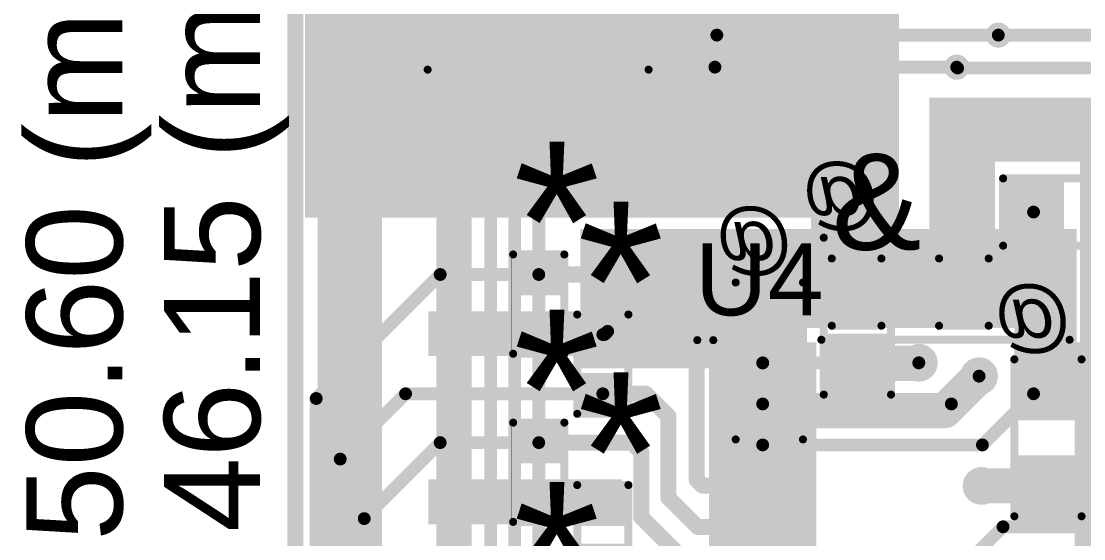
# Model space of a CAD drawing. Header units: millimetres. Extents: x -0.27 to 3.22, y -0.27 to 1.91.
# Drawn here: x -0.258 to 0.405, y 0.623 to 0.947 of the extents above; entities that cross this region are included whole.
import ezdxf

# ---------------------------------------------------------------- set-up
doc = ezdxf.new("R2010")
doc.units = ezdxf.units.MM
doc.header["$MEASUREMENT"] = 0
for name, color, linetype in [('BottomLayer', 5, 'Continuous'), ('BottomOverlay', 54, 'Continuous'), ('BottomPaste', 16, 'Continuous'), ('BottomSolder', 6, 'Continuous'), ('Mechanical1', 6, 'Continuous'), ('Mechanical2', 216, 'Continuous'), ('TopLayer', 1, 'Continuous'), ('TopOverlay', 2, 'Continuous'), ('TopPaste', 8, 'Continuous'), ('TopSolder', 216, 'Continuous'), ('ViaHoleLayer', 16, 'Continuous')]:
    doc.layers.add(name, color=color, linetype=linetype)
doc.styles.add('Arial', font='arial.ttf', dxfattribs={"height": 0.2})

# ---------------------------------------------------------------- blocks, each defined once
blk = doc.blocks.new('24_TSSOP_16')
at = {"layer": 'TopLayer'}
for points in [[(-0.1437, 0.14961), (-0.08465, 0.14961), (-0.08465, 0.13189), (-0.1437, 0.13189)], [(0.08465, 0.14961), (0.1437, 0.14961), (0.1437, 0.13189), (0.08465, 0.13189)], [(-0.1437, 0.12402), (-0.08465, 0.12402), (-0.08465, 0.1063), (-0.1437, 0.1063)], [(0.08465, 0.12402), (0.1437, 0.12402), (0.1437, 0.1063), (0.08465, 0.1063)], [(-0.1437, 0.09843), (-0.08465, 0.09843), (-0.08465, 0.08071), (-0.1437, 0.08071)], [(0.08465, 0.09843), (0.1437, 0.09843), (0.1437, 0.08071), (0.08465, 0.08071)], [(-0.1437, 0.07283), (-0.08465, 0.07283), (-0.08465, 0.05512), (-0.1437, 0.05512)], [(0.08465, 0.07283), (0.1437, 0.07283), (0.1437, 0.05512), (0.08465, 0.05512)], [(-0.1437, 0.04724), (-0.08465, 0.04724), (-0.08465, 0.02953), (-0.1437, 0.02953)], [(0.08465, 0.04724), (0.1437, 0.04724), (0.1437, 0.02953), (0.08465, 0.02953)], [(-0.1437, 0.02165), (-0.08465, 0.02165), (-0.08465, 0.00394), (-0.1437, 0.00394)], [(0.08465, 0.02165), (0.1437, 0.02165), (0.1437, 0.00394), (0.08465, 0.00394)], [(-0.1437, -0.00394), (-0.08465, -0.00394), (-0.08465, -0.02165), (-0.1437, -0.02165)], [(0.08465, -0.00394), (0.1437, -0.00394), (0.1437, -0.02165), (0.08465, -0.02165)], [(-0.1437, -0.02953), (-0.08465, -0.02953), (-0.08465, -0.04724), (-0.1437, -0.04724)], [(0.08465, -0.02953), (0.1437, -0.02953), (0.1437, -0.04724), (0.08465, -0.04724)], [(-0.1437, -0.05512), (-0.08465, -0.05512), (-0.08465, -0.07283), (-0.1437, -0.07283)], [(0.08465, -0.05512), (0.1437, -0.05512), (0.1437, -0.07283), (0.08465, -0.07283)], [(-0.1437, -0.08071), (-0.08465, -0.08071), (-0.08465, -0.09843), (-0.1437, -0.09843)], [(0.08465, -0.08071), (0.1437, -0.08071), (0.1437, -0.09843), (0.08465, -0.09843)], [(-0.1437, -0.1063), (-0.08465, -0.1063), (-0.08465, -0.12402), (-0.1437, -0.12402)], [(0.08465, -0.1063), (0.1437, -0.1063), (0.1437, -0.12402), (0.08465, -0.12402)], [(-0.1437, -0.13189), (-0.08465, -0.13189), (-0.08465, -0.14961), (-0.1437, -0.14961)], [(0.08465, -0.13189), (0.1437, -0.13189), (0.1437, -0.14961), (0.08465, -0.14961)]]:
    blk.add_hatch(color=1, dxfattribs=at).paths.add_polyline_path(points)
at = {"layer": 'TopPaste'}
for points in [[(-0.1437, 0.14961), (-0.08465, 0.14961), (-0.08465, 0.13189), (-0.1437, 0.13189)], [(0.08465, 0.14961), (0.1437, 0.14961), (0.1437, 0.13189), (0.08465, 0.13189)], [(-0.1437, 0.12402), (-0.08465, 0.12402), (-0.08465, 0.1063), (-0.1437, 0.1063)], [(0.08465, 0.12402), (0.1437, 0.12402), (0.1437, 0.1063), (0.08465, 0.1063)], [(-0.1437, 0.09843), (-0.08465, 0.09843), (-0.08465, 0.08071), (-0.1437, 0.08071)], [(0.08465, 0.09843), (0.1437, 0.09843), (0.1437, 0.08071), (0.08465, 0.08071)], [(-0.1437, 0.07283), (-0.08465, 0.07283), (-0.08465, 0.05512), (-0.1437, 0.05512)], [(0.08465, 0.07283), (0.1437, 0.07283), (0.1437, 0.05512), (0.08465, 0.05512)], [(-0.1437, 0.04724), (-0.08465, 0.04724), (-0.08465, 0.02953), (-0.1437, 0.02953)], [(0.08465, 0.04724), (0.1437, 0.04724), (0.1437, 0.02953), (0.08465, 0.02953)], [(-0.1437, 0.02165), (-0.08465, 0.02165), (-0.08465, 0.00394), (-0.1437, 0.00394)], [(0.08465, 0.02165), (0.1437, 0.02165), (0.1437, 0.00394), (0.08465, 0.00394)], [(-0.1437, -0.00394), (-0.08465, -0.00394), (-0.08465, -0.02165), (-0.1437, -0.02165)], [(0.08465, -0.00394), (0.1437, -0.00394), (0.1437, -0.02165), (0.08465, -0.02165)], [(-0.1437, -0.02953), (-0.08465, -0.02953), (-0.08465, -0.04724), (-0.1437, -0.04724)], [(0.08465, -0.02953), (0.1437, -0.02953), (0.1437, -0.04724), (0.08465, -0.04724)], [(-0.1437, -0.05512), (-0.08465, -0.05512), (-0.08465, -0.07283), (-0.1437, -0.07283)], [(0.08465, -0.05512), (0.1437, -0.05512), (0.1437, -0.07283), (0.08465, -0.07283)], [(-0.1437, -0.08071), (-0.08465, -0.08071), (-0.08465, -0.09843), (-0.1437, -0.09843)], [(0.08465, -0.08071), (0.1437, -0.08071), (0.1437, -0.09843), (0.08465, -0.09843)], [(-0.1437, -0.1063), (-0.08465, -0.1063), (-0.08465, -0.12402), (-0.1437, -0.12402)], [(0.08465, -0.1063), (0.1437, -0.1063), (0.1437, -0.12402), (0.08465, -0.12402)], [(-0.1437, -0.13189), (-0.08465, -0.13189), (-0.08465, -0.14961), (-0.1437, -0.14961)], [(0.08465, -0.13189), (0.1437, -0.13189), (0.1437, -0.14961), (0.08465, -0.14961)]]:
    blk.add_hatch(color=8, dxfattribs=at).paths.add_polyline_path(points)
at = {"layer": 'TopSolder'}
for points in [[(-0.1477, 0.15361), (-0.08065, 0.15361), (-0.08065, 0.12789), (-0.1477, 0.12789)], [(0.08065, 0.15361), (0.1477, 0.15361), (0.1477, 0.12789), (0.08065, 0.12789)], [(-0.1477, 0.12802), (-0.08065, 0.12802), (-0.08065, 0.1023), (-0.1477, 0.1023)], [(0.08065, 0.12802), (0.1477, 0.12802), (0.1477, 0.1023), (0.08065, 0.1023)], [(-0.1477, 0.10243), (-0.08065, 0.10243), (-0.08065, 0.07671), (-0.1477, 0.07671)], [(0.08065, 0.10243), (0.1477, 0.10243), (0.1477, 0.07671), (0.08065, 0.07671)], [(-0.1477, 0.07683), (-0.08065, 0.07683), (-0.08065, 0.05112), (-0.1477, 0.05112)], [(0.08065, 0.07683), (0.1477, 0.07683), (0.1477, 0.05112), (0.08065, 0.05112)], [(-0.1477, 0.05124), (-0.08065, 0.05124), (-0.08065, 0.02553), (-0.1477, 0.02553)], [(0.08065, 0.05124), (0.1477, 0.05124), (0.1477, 0.02553), (0.08065, 0.02553)], [(-0.1477, 0.02565), (-0.08065, 0.02565), (-0.08065, -0.00006), (-0.1477, -0.00006)], [(0.08065, 0.02565), (0.1477, 0.02565), (0.1477, -0.00006), (0.08065, -0.00006)], [(-0.1477, 0.00006), (-0.08065, 0.00006), (-0.08065, -0.02565), (-0.1477, -0.02565)], [(0.08065, 0.00006), (0.1477, 0.00006), (0.1477, -0.02565), (0.08065, -0.02565)], [(-0.1477, -0.02553), (-0.08065, -0.02553), (-0.08065, -0.05124), (-0.1477, -0.05124)], [(0.08065, -0.02553), (0.1477, -0.02553), (0.1477, -0.05124), (0.08065, -0.05124)], [(-0.1477, -0.05112), (-0.08065, -0.05112), (-0.08065, -0.07683), (-0.1477, -0.07683)], [(0.08065, -0.05112), (0.1477, -0.05112), (0.1477, -0.07683), (0.08065, -0.07683)], [(-0.1477, -0.07671), (-0.08065, -0.07671), (-0.08065, -0.10243), (-0.1477, -0.10243)], [(0.08065, -0.07671), (0.1477, -0.07671), (0.1477, -0.10243), (0.08065, -0.10243)], [(-0.1477, -0.1023), (-0.08065, -0.1023), (-0.08065, -0.12802), (-0.1477, -0.12802)], [(0.08065, -0.1023), (0.1477, -0.1023), (0.1477, -0.12802), (0.08065, -0.12802)], [(-0.1477, -0.12789), (-0.08065, -0.12789), (-0.08065, -0.15361), (-0.1477, -0.15361)], [(0.08065, -0.12789), (0.1477, -0.12789), (0.1477, -0.15361), (0.08065, -0.15361)]]:
    blk.add_hatch(color=216, dxfattribs=at).paths.add_polyline_path(points)
at = {"layer": 'TopOverlay'}
for points, const_width in [([(-0.145, 0.155, 1), (-0.155, 0.155, 1)], 0.005), ([(-0.15625, 0.155, 1), (-0.15375, 0.155, 1)], 0.0025), ([(-0.14625, 0.155, 1), (-0.14375, 0.155, 1)], 0.0025), ([(-0.07874, 0.15523, 1), (-0.07624, 0.15523, 1)], 0.0025), ([(0.07626, 0.15523, 1), (0.07876, 0.15523, 1)], 0.0025), ([(-0.07794, -0.15158, 1), (-0.07544, -0.15158, 1)], 0.0025), ([(0.07706, -0.15158, 1), (0.07956, -0.15158, 1)], 0.0025)]:
    blk.add_lwpolyline(points, format="xyb", close=True, dxfattribs=dict(at, const_width=const_width))
at = {"layer": 'TopOverlay', "const_width": 0.005}
for points in [[(-0.07749, 0.15523), (0.07751, 0.15523)], [(-0.07669, -0.15158), (0.07831, -0.15158)]]:
    blk.add_lwpolyline(points, dxfattribs=at)
blk = doc.blocks.new('SS_3235D_03_L2_21')
at = {"layer": 'TopLayer'}
for points in [[(-0.02382, 0.1437), (0.02382, 0.1437), (0.02382, 0.08071), (-0.02382, 0.08071)], [(-0.12205, -0.08071), (-0.0748, -0.08071), (-0.0748, -0.1437), (-0.12205, -0.1437)], [(0.0748, -0.08071), (0.12205, -0.08071), (0.12205, -0.1437), (0.0748, -0.1437)]]:
    blk.add_hatch(color=1, dxfattribs=at).paths.add_polyline_path(points)
at = {"layer": 'TopPaste'}
for points in [[(-0.02382, 0.1437), (0.02382, 0.1437), (0.02382, 0.08071), (-0.02382, 0.08071)], [(-0.12205, -0.08071), (-0.0748, -0.08071), (-0.0748, -0.1437), (-0.12205, -0.1437)], [(0.0748, -0.08071), (0.12205, -0.08071), (0.12205, -0.1437), (0.0748, -0.1437)]]:
    blk.add_hatch(color=8, dxfattribs=at).paths.add_polyline_path(points)
at = {"layer": 'TopSolder'}
for points in [[(-0.02782, 0.1477), (0.02782, 0.1477), (0.02782, 0.07671), (-0.02782, 0.07671)], [(-0.12605, -0.07671), (-0.0708, -0.07671), (-0.0708, -0.1477), (-0.12605, -0.1477)], [(0.0708, -0.07671), (0.12605, -0.07671), (0.12605, -0.1477), (0.0708, -0.1477)]]:
    blk.add_hatch(color=216, dxfattribs=at).paths.add_polyline_path(points)
at = {"layer": 'TopOverlay', "const_width": 0.005}
for points in [[(-0.17843, -0.0692), (-0.17843, 0.0688)], [(0.17857, 0.0688), (-0.17843, 0.0688)], [(0.17857, -0.0692), (0.17857, 0.0688)], [(0.17857, -0.0692), (-0.17843, -0.0692)]]:
    blk.add_lwpolyline(points, dxfattribs=at)
at = {"layer": 'TopOverlay'}
for points, const_width in [([(-0.17968, 0.0688, 1), (-0.17718, 0.0688, 1)], 0.0025), ([(-0.17968, 0.0688, 1), (-0.17718, 0.0688, 1)], 0.0025), ([(0.17732, 0.0688, 1), (0.17982, 0.0688, 1)], 0.0025), ([(0.17732, 0.0688, 1), (0.17982, 0.0688, 1)], 0.0025), ([(-0.17968, -0.0692, 1), (-0.17718, -0.0692, 1)], 0.0025), ([(-0.17968, -0.0692, 1), (-0.17718, -0.0692, 1)], 0.0025), ([(0.17732, -0.0692, 1), (0.17982, -0.0692, 1)], 0.0025), ([(0.17732, -0.0692, 1), (0.17982, -0.0692, 1)], 0.0025), ([(-0.13006, -0.11, 1), (-0.14794, -0.11, 1)], 0.01), ([(-0.15044, -0.11, 1), (-0.14544, -0.11, 1)], 0.005), ([(-0.13256, -0.11, 1), (-0.12756, -0.11, 1)], 0.005)]:
    blk.add_lwpolyline(points, format="xyb", close=True, dxfattribs=dict(at, const_width=const_width))
blk = doc.blocks.new('R__0402_110')
at = {"layer": 'TopLayer'}
for points in [[(-0.0275, -0.0125), (-0.0275, 0.0125), (-0.0095, 0.0125), (-0.0095, -0.0125)], [(0.0095, -0.0125), (0.0095, 0.0125), (0.0275, 0.0125), (0.0275, -0.0125)]]:
    blk.add_hatch(color=1, dxfattribs=at).paths.add_polyline_path(points)
at = {"layer": 'TopPaste'}
for points in [[(-0.0275, -0.0125), (-0.0275, 0.0125), (-0.0095, 0.0125), (-0.0095, -0.0125)], [(0.0095, -0.0125), (0.0095, 0.0125), (0.0275, 0.0125), (0.0275, -0.0125)]]:
    blk.add_hatch(color=8, dxfattribs=at).paths.add_polyline_path(points)
at = {"layer": 'TopSolder'}
for points in [[(-0.0315, -0.0165), (-0.0315, 0.0165), (-0.0055, 0.0165), (-0.0055, -0.0165)], [(0.0055, -0.0165), (0.0055, 0.0165), (0.0315, 0.0165), (0.0315, -0.0165)]]:
    blk.add_hatch(color=216, dxfattribs=at).paths.add_polyline_path(points)
at = {"layer": 'TopOverlay'}
for points, const_width in [([(-0.031, 0.016), (0.031, 0.016)], 0.005), ([(-0.031, 0.016), (-0.031, -0.016)], 0.005), ([(0.031, 0.016), (0.031, -0.016)], 0.005), ([(-0.031, -0.016), (0.031, -0.016)], 0.005), ([(-0.032, -0.017), (0.032, -0.017)], 0.000127)]:
    blk.add_lwpolyline(points, dxfattribs=dict(at, const_width=const_width))
for points, const_width in [([(-0.03225, 0.016, 1), (-0.02975, 0.016, 1)], 0.0025), ([(-0.03225, 0.016, 1), (-0.02975, 0.016, 1)], 0.0025), ([(0.02975, 0.016, 1), (0.03225, 0.016, 1)], 0.0025), ([(0.02975, 0.016, 1), (0.03225, 0.016, 1)], 0.0025), ([(-0.03225, -0.016, 1), (-0.02975, -0.016, 1)], 0.0025), ([(-0.03225, -0.016, 1), (-0.02975, -0.016, 1)], 0.0025), ([(-0.03203, -0.017, 1), (-0.03197, -0.017, 1)], 0.0000635), ([(0.02975, -0.016, 1), (0.03225, -0.016, 1)], 0.0025), ([(0.02975, -0.016, 1), (0.03225, -0.016, 1)], 0.0025), ([(0.03197, -0.017, 1), (0.03203, -0.017, 1)], 0.0000635)]:
    blk.add_lwpolyline(points, format="xyb", close=True, dxfattribs=dict(at, const_width=const_width))
blk = doc.blocks.new('R__0402_111')
at = {"layer": 'TopLayer'}
for points in [[(-0.0275, -0.0125), (-0.0275, 0.0125), (-0.0095, 0.0125), (-0.0095, -0.0125)], [(0.0095, -0.0125), (0.0095, 0.0125), (0.0275, 0.0125), (0.0275, -0.0125)]]:
    blk.add_hatch(color=1, dxfattribs=at).paths.add_polyline_path(points)
at = {"layer": 'TopPaste'}
for points in [[(-0.0275, -0.0125), (-0.0275, 0.0125), (-0.0095, 0.0125), (-0.0095, -0.0125)], [(0.0095, -0.0125), (0.0095, 0.0125), (0.0275, 0.0125), (0.0275, -0.0125)]]:
    blk.add_hatch(color=8, dxfattribs=at).paths.add_polyline_path(points)
at = {"layer": 'TopSolder'}
for points in [[(-0.0315, -0.0165), (-0.0315, 0.0165), (-0.0055, 0.0165), (-0.0055, -0.0165)], [(0.0055, -0.0165), (0.0055, 0.0165), (0.0315, 0.0165), (0.0315, -0.0165)]]:
    blk.add_hatch(color=216, dxfattribs=at).paths.add_polyline_path(points)
at = {"layer": 'TopOverlay'}
for points, const_width in [([(0.031, 0.016), (-0.031, 0.016)], 0.005), ([(-0.031, -0.016), (-0.031, 0.016)], 0.005), ([(0.031, -0.016), (0.031, 0.016)], 0.005), ([(0.031, -0.016), (-0.031, -0.016)], 0.005), ([(0.032, -0.017), (-0.032, -0.017)], 0.000127)]:
    blk.add_lwpolyline(points, dxfattribs=dict(at, const_width=const_width))
for points, const_width in [([(-0.03225, 0.016, 1), (-0.02975, 0.016, 1)], 0.0025), ([(-0.03225, 0.016, 1), (-0.02975, 0.016, 1)], 0.0025), ([(0.02975, 0.016, 1), (0.03225, 0.016, 1)], 0.0025), ([(0.02975, 0.016, 1), (0.03225, 0.016, 1)], 0.0025), ([(-0.03225, -0.016, 1), (-0.02975, -0.016, 1)], 0.0025), ([(-0.03225, -0.016, 1), (-0.02975, -0.016, 1)], 0.0025), ([(-0.03203, -0.017, 1), (-0.03197, -0.017, 1)], 0.0000635), ([(0.02975, -0.016, 1), (0.03225, -0.016, 1)], 0.0025), ([(0.02975, -0.016, 1), (0.03225, -0.016, 1)], 0.0025), ([(0.03197, -0.017, 1), (0.03203, -0.017, 1)], 0.0000635)]:
    blk.add_lwpolyline(points, format="xyb", close=True, dxfattribs=dict(at, const_width=const_width))
blk = doc.blocks.new('R__0402_112')
at = {"layer": 'TopLayer'}
for points in [[(-0.0275, -0.0125), (-0.0275, 0.0125), (-0.0095, 0.0125), (-0.0095, -0.0125)], [(0.0095, -0.0125), (0.0095, 0.0125), (0.0275, 0.0125), (0.0275, -0.0125)]]:
    blk.add_hatch(color=1, dxfattribs=at).paths.add_polyline_path(points)
at = {"layer": 'TopPaste'}
for points in [[(-0.0275, -0.0125), (-0.0275, 0.0125), (-0.0095, 0.0125), (-0.0095, -0.0125)], [(0.0095, -0.0125), (0.0095, 0.0125), (0.0275, 0.0125), (0.0275, -0.0125)]]:
    blk.add_hatch(color=8, dxfattribs=at).paths.add_polyline_path(points)
at = {"layer": 'TopSolder'}
for points in [[(-0.0315, -0.0165), (-0.0315, 0.0165), (-0.0055, 0.0165), (-0.0055, -0.0165)], [(0.0055, -0.0165), (0.0055, 0.0165), (0.0315, 0.0165), (0.0315, -0.0165)]]:
    blk.add_hatch(color=216, dxfattribs=at).paths.add_polyline_path(points)
at = {"layer": 'TopOverlay'}
for points, const_width in [([(-0.031, 0.016), (0.031, 0.016)], 0.005), ([(-0.031, 0.016), (-0.031, -0.016)], 0.005), ([(0.031, 0.016), (0.031, -0.016)], 0.005), ([(-0.031, -0.016), (0.031, -0.016)], 0.005), ([(-0.032, -0.017), (0.032, -0.017)], 0.000127)]:
    blk.add_lwpolyline(points, dxfattribs=dict(at, const_width=const_width))
for points, const_width in [([(-0.03225, 0.016, 1), (-0.02975, 0.016, 1)], 0.0025), ([(-0.03225, 0.016, 1), (-0.02975, 0.016, 1)], 0.0025), ([(0.02975, 0.016, 1), (0.03225, 0.016, 1)], 0.0025), ([(0.02975, 0.016, 1), (0.03225, 0.016, 1)], 0.0025), ([(-0.03225, -0.016, 1), (-0.02975, -0.016, 1)], 0.0025), ([(-0.03225, -0.016, 1), (-0.02975, -0.016, 1)], 0.0025), ([(-0.03203, -0.017, 1), (-0.03197, -0.017, 1)], 0.0000635), ([(0.02975, -0.016, 1), (0.03225, -0.016, 1)], 0.0025), ([(0.02975, -0.016, 1), (0.03225, -0.016, 1)], 0.0025), ([(0.03197, -0.017, 1), (0.03203, -0.017, 1)], 0.0000635)]:
    blk.add_lwpolyline(points, format="xyb", close=True, dxfattribs=dict(at, const_width=const_width))
blk = doc.blocks.new('R__0402_113')
at = {"layer": 'TopLayer'}
for points in [[(-0.0275, -0.0125), (-0.0275, 0.0125), (-0.0095, 0.0125), (-0.0095, -0.0125)], [(0.0095, -0.0125), (0.0095, 0.0125), (0.0275, 0.0125), (0.0275, -0.0125)]]:
    blk.add_hatch(color=1, dxfattribs=at).paths.add_polyline_path(points)
at = {"layer": 'TopPaste'}
for points in [[(-0.0275, -0.0125), (-0.0275, 0.0125), (-0.0095, 0.0125), (-0.0095, -0.0125)], [(0.0095, -0.0125), (0.0095, 0.0125), (0.0275, 0.0125), (0.0275, -0.0125)]]:
    blk.add_hatch(color=8, dxfattribs=at).paths.add_polyline_path(points)
at = {"layer": 'TopSolder'}
for points in [[(-0.0315, -0.0165), (-0.0315, 0.0165), (-0.0055, 0.0165), (-0.0055, -0.0165)], [(0.0055, -0.0165), (0.0055, 0.0165), (0.0315, 0.0165), (0.0315, -0.0165)]]:
    blk.add_hatch(color=216, dxfattribs=at).paths.add_polyline_path(points)
at = {"layer": 'TopOverlay'}
for points, const_width in [([(0.031, 0.016), (-0.031, 0.016)], 0.005), ([(-0.031, -0.016), (-0.031, 0.016)], 0.005), ([(0.031, -0.016), (0.031, 0.016)], 0.005), ([(0.031, -0.016), (-0.031, -0.016)], 0.005), ([(0.032, -0.017), (-0.032, -0.017)], 0.000127)]:
    blk.add_lwpolyline(points, dxfattribs=dict(at, const_width=const_width))
for points, const_width in [([(-0.03225, 0.016, 1), (-0.02975, 0.016, 1)], 0.0025), ([(-0.03225, 0.016, 1), (-0.02975, 0.016, 1)], 0.0025), ([(0.02975, 0.016, 1), (0.03225, 0.016, 1)], 0.0025), ([(0.02975, 0.016, 1), (0.03225, 0.016, 1)], 0.0025), ([(-0.03225, -0.016, 1), (-0.02975, -0.016, 1)], 0.0025), ([(-0.03225, -0.016, 1), (-0.02975, -0.016, 1)], 0.0025), ([(-0.03203, -0.017, 1), (-0.03197, -0.017, 1)], 0.0000635), ([(0.02975, -0.016, 1), (0.03225, -0.016, 1)], 0.0025), ([(0.02975, -0.016, 1), (0.03225, -0.016, 1)], 0.0025), ([(0.03197, -0.017, 1), (0.03203, -0.017, 1)], 0.0000635)]:
    blk.add_lwpolyline(points, format="xyb", close=True, dxfattribs=dict(at, const_width=const_width))
blk = doc.blocks.new('R__0603_B_138')
at = {"layer": 'BottomLayer'}
for points in [[(-0.045, -0.0175), (-0.045, 0.0175), (-0.015, 0.0175), (-0.015, -0.0175)], [(0.015, -0.0175), (0.015, 0.0175), (0.045, 0.0175), (0.045, -0.0175)]]:
    blk.add_hatch(color=5, dxfattribs=at).paths.add_polyline_path(points)
at = {"layer": 'BottomPaste'}
for points in [[(-0.045, -0.0175), (-0.045, 0.0175), (-0.015, 0.0175), (-0.015, -0.0175)], [(0.015, -0.0175), (0.015, 0.0175), (0.045, 0.0175), (0.045, -0.0175)]]:
    blk.add_hatch(color=16, dxfattribs=at).paths.add_polyline_path(points)
at = {"layer": 'BottomSolder'}
for points in [[(-0.049, -0.0215), (-0.049, 0.0215), (-0.011, 0.0215), (-0.011, -0.0215)], [(0.011, -0.0215), (0.011, 0.0215), (0.049, 0.0215), (0.049, -0.0215)]]:
    blk.add_hatch(color=6, dxfattribs=at).paths.add_polyline_path(points)
at = {"layer": 'BottomOverlay', "const_width": 0.005}
for points in [[(-0.049, 0.021), (0.049, 0.021)], [(-0.049, 0.021), (-0.049, -0.021)], [(0.049, 0.021), (0.049, -0.021)], [(-0.049, -0.021), (0.049, -0.021)]]:
    blk.add_lwpolyline(points, dxfattribs=at)
at = {"layer": 'BottomOverlay', "const_width": 0.0025}
for points in [[(-0.05025, 0.021, 1), (-0.04775, 0.021, 1)], [(-0.05025, 0.021, 1), (-0.04775, 0.021, 1)], [(0.04775, 0.021, 1), (0.05025, 0.021, 1)], [(0.04775, 0.021, 1), (0.05025, 0.021, 1)], [(-0.05025, -0.021, 1), (-0.04775, -0.021, 1)], [(-0.05025, -0.021, 1), (-0.04775, -0.021, 1)], [(0.04775, -0.021, 1), (0.05025, -0.021, 1)], [(0.04775, -0.021, 1), (0.05025, -0.021, 1)]]:
    blk.add_lwpolyline(points, format="xyb", close=True, dxfattribs=at)
blk = doc.blocks.new('R__0603_139')
at = {"layer": 'TopLayer'}
for points in [[(-0.015, 0.0175), (-0.015, -0.0175), (-0.045, -0.0175), (-0.045, 0.0175)], [(0.045, 0.0175), (0.045, -0.0175), (0.015, -0.0175), (0.015, 0.0175)]]:
    blk.add_hatch(color=1, dxfattribs=at).paths.add_polyline_path(points)
at = {"layer": 'TopPaste'}
for points in [[(-0.015, 0.0175), (-0.015, -0.0175), (-0.045, -0.0175), (-0.045, 0.0175)], [(0.045, 0.0175), (0.045, -0.0175), (0.015, -0.0175), (0.015, 0.0175)]]:
    blk.add_hatch(color=8, dxfattribs=at).paths.add_polyline_path(points)
at = {"layer": 'TopSolder'}
for points in [[(-0.011, 0.0215), (-0.011, -0.0215), (-0.049, -0.0215), (-0.049, 0.0215)], [(0.049, 0.0215), (0.049, -0.0215), (0.011, -0.0215), (0.011, 0.0215)]]:
    blk.add_hatch(color=216, dxfattribs=at).paths.add_polyline_path(points)
at = {"layer": 'TopOverlay', "const_width": 0.005}
for points in [[(-0.049, 0.021), (-0.049, -0.021)], [(0.049, 0.021), (-0.049, 0.021)], [(0.049, 0.021), (0.049, -0.021)], [(0.049, -0.021), (-0.049, -0.021)]]:
    blk.add_lwpolyline(points, dxfattribs=at)
at = {"layer": 'TopOverlay', "const_width": 0.0025}
for points in [[(-0.05025, 0.021, 1), (-0.04775, 0.021, 1)], [(-0.05025, 0.021, 1), (-0.04775, 0.021, 1)], [(0.04775, 0.021, 1), (0.05025, 0.021, 1)], [(0.04775, 0.021, 1), (0.05025, 0.021, 1)], [(-0.05025, -0.021, 1), (-0.04775, -0.021, 1)], [(-0.05025, -0.021, 1), (-0.04775, -0.021, 1)], [(0.04775, -0.021, 1), (0.05025, -0.021, 1)], [(0.04775, -0.021, 1), (0.05025, -0.021, 1)]]:
    blk.add_lwpolyline(points, format="xyb", close=True, dxfattribs=at)
blk = doc.blocks.new('R__0603_B_140')
at = {"layer": 'BottomLayer'}
for points in [[(-0.045, -0.0175), (-0.045, 0.0175), (-0.015, 0.0175), (-0.015, -0.0175)], [(0.015, -0.0175), (0.015, 0.0175), (0.045, 0.0175), (0.045, -0.0175)]]:
    blk.add_hatch(color=5, dxfattribs=at).paths.add_polyline_path(points)
at = {"layer": 'BottomPaste'}
for points in [[(-0.045, -0.0175), (-0.045, 0.0175), (-0.015, 0.0175), (-0.015, -0.0175)], [(0.015, -0.0175), (0.015, 0.0175), (0.045, 0.0175), (0.045, -0.0175)]]:
    blk.add_hatch(color=16, dxfattribs=at).paths.add_polyline_path(points)
at = {"layer": 'BottomSolder'}
for points in [[(-0.049, -0.0215), (-0.049, 0.0215), (-0.011, 0.0215), (-0.011, -0.0215)], [(0.011, -0.0215), (0.011, 0.0215), (0.049, 0.0215), (0.049, -0.0215)]]:
    blk.add_hatch(color=6, dxfattribs=at).paths.add_polyline_path(points)
at = {"layer": 'BottomOverlay', "const_width": 0.005}
for points in [[(-0.049, 0.021), (0.049, 0.021)], [(-0.049, 0.021), (-0.049, -0.021)], [(0.049, 0.021), (0.049, -0.021)], [(-0.049, -0.021), (0.049, -0.021)]]:
    blk.add_lwpolyline(points, dxfattribs=at)
at = {"layer": 'BottomOverlay', "const_width": 0.0025}
for points in [[(-0.05025, 0.021, 1), (-0.04775, 0.021, 1)], [(-0.05025, 0.021, 1), (-0.04775, 0.021, 1)], [(0.04775, 0.021, 1), (0.05025, 0.021, 1)], [(0.04775, 0.021, 1), (0.05025, 0.021, 1)], [(-0.05025, -0.021, 1), (-0.04775, -0.021, 1)], [(-0.05025, -0.021, 1), (-0.04775, -0.021, 1)], [(0.04775, -0.021, 1), (0.05025, -0.021, 1)], [(0.04775, -0.021, 1), (0.05025, -0.021, 1)]]:
    blk.add_lwpolyline(points, format="xyb", close=True, dxfattribs=at)
blk = doc.blocks.new('R__0603_B_142')
at = {"layer": 'BottomLayer'}
for points in [[(-0.045, -0.0175), (-0.045, 0.0175), (-0.015, 0.0175), (-0.015, -0.0175)], [(0.015, -0.0175), (0.015, 0.0175), (0.045, 0.0175), (0.045, -0.0175)]]:
    blk.add_hatch(color=5, dxfattribs=at).paths.add_polyline_path(points)
at = {"layer": 'BottomPaste'}
for points in [[(-0.045, -0.0175), (-0.045, 0.0175), (-0.015, 0.0175), (-0.015, -0.0175)], [(0.015, -0.0175), (0.015, 0.0175), (0.045, 0.0175), (0.045, -0.0175)]]:
    blk.add_hatch(color=16, dxfattribs=at).paths.add_polyline_path(points)
at = {"layer": 'BottomSolder'}
for points in [[(-0.049, -0.0215), (-0.049, 0.0215), (-0.011, 0.0215), (-0.011, -0.0215)], [(0.011, -0.0215), (0.011, 0.0215), (0.049, 0.0215), (0.049, -0.0215)]]:
    blk.add_hatch(color=6, dxfattribs=at).paths.add_polyline_path(points)
at = {"layer": 'BottomOverlay', "const_width": 0.005}
for points in [[(-0.049, 0.021), (0.049, 0.021)], [(-0.049, 0.021), (-0.049, -0.021)], [(0.049, 0.021), (0.049, -0.021)], [(-0.049, -0.021), (0.049, -0.021)]]:
    blk.add_lwpolyline(points, dxfattribs=at)
at = {"layer": 'BottomOverlay', "const_width": 0.0025}
for points in [[(-0.05025, 0.021, 1), (-0.04775, 0.021, 1)], [(-0.05025, 0.021, 1), (-0.04775, 0.021, 1)], [(0.04775, 0.021, 1), (0.05025, 0.021, 1)], [(0.04775, 0.021, 1), (0.05025, 0.021, 1)], [(-0.05025, -0.021, 1), (-0.04775, -0.021, 1)], [(-0.05025, -0.021, 1), (-0.04775, -0.021, 1)], [(0.04775, -0.021, 1), (0.05025, -0.021, 1)], [(0.04775, -0.021, 1), (0.05025, -0.021, 1)]]:
    blk.add_lwpolyline(points, format="xyb", close=True, dxfattribs=at)
blk = doc.blocks.new('C__0603_172')
at = {"layer": 'TopLayer'}
for points in [[(-0.015, 0.0175), (-0.015, -0.0175), (-0.045, -0.0175), (-0.045, 0.0175)], [(0.045, 0.0175), (0.045, -0.0175), (0.015, -0.0175), (0.015, 0.0175)]]:
    blk.add_hatch(color=1, dxfattribs=at).paths.add_polyline_path(points)
at = {"layer": 'TopPaste'}
for points in [[(-0.015, 0.0175), (-0.015, -0.0175), (-0.045, -0.0175), (-0.045, 0.0175)], [(0.045, 0.0175), (0.045, -0.0175), (0.015, -0.0175), (0.015, 0.0175)]]:
    blk.add_hatch(color=8, dxfattribs=at).paths.add_polyline_path(points)
at = {"layer": 'TopSolder'}
for points in [[(-0.01264, 0.01986), (-0.01264, -0.01986), (-0.04736, -0.01986), (-0.04736, 0.01986)], [(0.04736, 0.01986), (0.04736, -0.01986), (0.01264, -0.01986), (0.01264, 0.01986)]]:
    blk.add_hatch(color=216, dxfattribs=at).paths.add_polyline_path(points)
at = {"layer": 'TopOverlay', "const_width": 0.005}
for points in [[(-0.018, 0.021), (-0.049, 0.021)], [(-0.049, 0.021), (-0.049, -0.021)], [(0.049, 0.021), (0.018, 0.021)], [(0.049, 0.021), (0.049, -0.021)], [(-0.018, -0.021), (-0.049, -0.021)], [(0.049, -0.021), (0.018, -0.021)]]:
    blk.add_lwpolyline(points, dxfattribs=at)
at = {"layer": 'TopOverlay', "const_width": 0.0025}
for points in [[(-0.05025, 0.021, 1), (-0.04775, 0.021, 1)], [(-0.05025, 0.021, 1), (-0.04775, 0.021, 1)], [(-0.01925, 0.021, 1), (-0.01675, 0.021, 1)], [(0.01675, 0.021, 1), (0.01925, 0.021, 1)], [(0.04775, 0.021, 1), (0.05025, 0.021, 1)], [(0.04775, 0.021, 1), (0.05025, 0.021, 1)], [(-0.05025, -0.021, 1), (-0.04775, -0.021, 1)], [(-0.05025, -0.021, 1), (-0.04775, -0.021, 1)], [(-0.01925, -0.021, 1), (-0.01675, -0.021, 1)], [(0.01675, -0.021, 1), (0.01925, -0.021, 1)], [(0.04775, -0.021, 1), (0.05025, -0.021, 1)], [(0.04775, -0.021, 1), (0.05025, -0.021, 1)]]:
    blk.add_lwpolyline(points, format="xyb", close=True, dxfattribs=at)

msp = doc.modelspace()

# ---------------------------------------------------------------- hatches: boundary and pattern name
at = {"layer": 'BottomLayer'}
h = msp.add_hatch(color=5, dxfattribs=at)
edge = h.paths.add_edge_path()
edge.add_arc((0.352, 0.938), 0.00787, 0, 360)
h = msp.add_hatch(color=5, dxfattribs=at)
edge = h.paths.add_edge_path()
edge.add_arc((0.326, 0.918), 0.00787, 0, 360)
h = msp.add_hatch(color=5, dxfattribs=at)
edge = h.paths.add_edge_path()
edge.add_arc((-0.053, 0.85), 0.01181, 0, 360)
for points in [[(0.091, 0.755), (0.401, 0.755), (0.401, 0.817), (0.091, 0.817)], [(0.091, 0.73), (0.231, 0.73), (0.231, 0.765), (0.091, 0.765)], [(0.362, 0.701), (0.401, 0.701), (0.401, 0.759), (0.362, 0.759)]]:
    msp.add_hatch(color=5, dxfattribs=at).paths.add_polyline_path(points)
h = msp.add_hatch(color=5, dxfattribs=at)
edge = h.paths.add_edge_path()
edge.add_arc((0.33044, 0.77808), 0.01181, 0, 360)
h = msp.add_hatch(color=5, dxfattribs=at)
edge = h.paths.add_edge_path()
edge.add_arc((0.012, 0.7525), 0.01181, 0, 360)
h = msp.add_hatch(color=5, dxfattribs=at)
edge = h.paths.add_edge_path()
edge.add_arc((0.108, 0.753), 0.00787, 0, 360)
h = msp.add_hatch(color=5, dxfattribs=at)
edge = h.paths.add_edge_path()
edge.add_arc((0.30238, 0.73337), 0.01181, 0, 360)
h = msp.add_hatch(color=5, dxfattribs=at)
edge = h.paths.add_edge_path()
edge.add_arc((0.34, 0.725), 0.01181, 0, 360)
h = msp.add_hatch(color=5, dxfattribs=at)
edge = h.paths.add_edge_path()
edge.add_arc((0.34152, 0.65648), 0.01181, 0, 360)
h = msp.add_hatch(color=5, dxfattribs=at)
edge = h.paths.add_edge_path()
edge.add_arc((0.012, 0.6475), 0.01181, 0, 360)
at = {"layer": 'TopLayer'}
for points in [[(-0.081, 0.824), (0.249, 0.824), (0.249, 0.957), (-0.081, 0.957)], [(0.235, 0.756), (0.29, 0.756), (0.29, 0.957), (0.235, 0.957)], [(0.309, 0.859), (0.94, 0.859), (0.94, 0.899), (0.309, 0.899)], [(0.309, 0.756), (0.35, 0.756), (0.35, 0.899), (0.309, 0.899)], [(0.403, 0.724), (0.466, 0.724), (0.466, 0.899), (0.403, 0.899)], [(-0.004, 0.7375), (0.121, 0.7375), (0.121, 0.7655), (-0.004, 0.7655)], [(-0.004, 0.6325), (0.117, 0.6325), (0.117, 0.6605), (-0.004, 0.6605)]]:
    msp.add_hatch(color=1, dxfattribs=at).paths.add_polyline_path(points)
h = msp.add_hatch(color=1, dxfattribs=at)
edge = h.paths.add_edge_path()
edge.add_arc((0.352, 0.938), 0.00787, 0, 360)
h = msp.add_hatch(color=1, dxfattribs=at)
edge = h.paths.add_edge_path()
edge.add_arc((0.326, 0.918), 0.00787, 0, 360)
h = msp.add_hatch(color=1, dxfattribs=at)
edge = h.paths.add_edge_path()
edge.add_arc((-0.053, 0.85), 0.01181, 0, 360)
h = msp.add_hatch(color=1, dxfattribs=at)
edge = h.paths.add_edge_path()
edge.add_arc((0.33044, 0.77808), 0.01181, 0, 360)
h = msp.add_hatch(color=1, dxfattribs=at)
edge = h.paths.add_edge_path()
edge.add_arc((0.012, 0.7525), 0.01181, 0, 360)
h = msp.add_hatch(color=1, dxfattribs=at)
edge = h.paths.add_edge_path()
edge.add_arc((0.108, 0.753), 0.00787, 0, 360)
h = msp.add_hatch(color=1, dxfattribs=at)
edge = h.paths.add_edge_path()
edge.add_arc((0.30238, 0.73337), 0.01181, 0, 360)
h = msp.add_hatch(color=1, dxfattribs=at)
edge = h.paths.add_edge_path()
edge.add_arc((0.34, 0.725), 0.01181, 0, 360)
h = msp.add_hatch(color=1, dxfattribs=at)
edge = h.paths.add_edge_path()
edge.add_arc((0.34152, 0.65648), 0.01181, 0, 360)
h = msp.add_hatch(color=1, dxfattribs=at)
edge = h.paths.add_edge_path()
edge.add_arc((0.012, 0.6475), 0.01181, 0, 360)
at = {"layer": 'ViaHoleLayer'}
h = msp.add_hatch(color=16, dxfattribs=at)
edge = h.paths.add_edge_path()
edge.add_arc((0.352, 0.938), 0.00394, 0, 360)
h = msp.add_hatch(color=16, dxfattribs=at)
edge = h.paths.add_edge_path()
edge.add_arc((0.326, 0.918), 0.00394, 0, 360)
h = msp.add_hatch(color=16, dxfattribs=at)
edge = h.paths.add_edge_path()
edge.add_arc((-0.053, 0.85), 0.00591, 0, 360)
h = msp.add_hatch(color=16, dxfattribs=at)
edge = h.paths.add_edge_path()
edge.add_arc((0.33044, 0.77808), 0.00591, 0, 360)
h = msp.add_hatch(color=16, dxfattribs=at)
edge = h.paths.add_edge_path()
edge.add_arc((0.012, 0.7525), 0.00591, 0, 360)
h = msp.add_hatch(color=16, dxfattribs=at)
edge = h.paths.add_edge_path()
edge.add_arc((0.108, 0.753), 0.00394, 0, 360)
h = msp.add_hatch(color=16, dxfattribs=at)
edge = h.paths.add_edge_path()
edge.add_arc((0.30238, 0.73337), 0.00591, 0, 360)
h = msp.add_hatch(color=16, dxfattribs=at)
edge = h.paths.add_edge_path()
edge.add_arc((0.34, 0.725), 0.00591, 0, 360)
h = msp.add_hatch(color=16, dxfattribs=at)
edge = h.paths.add_edge_path()
edge.add_arc((0.34152, 0.65648), 0.00591, 0, 360)
h = msp.add_hatch(color=16, dxfattribs=at)
edge = h.paths.add_edge_path()
edge.add_arc((0.012, 0.6475), 0.00591, 0, 360)

# ---------------------------------------------------------------- linework, layer by layer
at = {"layer": 'BottomLayer'}
for points, const_width in [([(0.035, 0.515), (0.035, 1.672)], 0.008), ([(0.05, 0.526), (0.05, 1.65895)], 0.008), ([(0.065, 0.535), (0.065, 1.64725)], 0.008), ([(0.095, 1.01921), (0.17621, 0.938)], 0.008), ([(0.08, 1.013), (0.175, 0.918)], 0.008), ([(-0.05, 0.967), (0.012, 0.905)], 0.022), ([(0.17621, 0.938), (0.352, 0.938)], 0.008), ([(0.012, 0.7525), (0.012, 0.905)], 0.022), ([(0.175, 0.918), (0.326, 0.918)], 0.008), ([(-0.053, 0.20543), (-0.053, 0.85)], 0.04), ([(0.012, 0.6475), (0.012, 0.7525)], 0.022), ([(0.264, 0.7325), (0.26456, 0.73306)], 0.022), ([(0.26456, 0.73306), (0.30207, 0.73306)], 0.022), ([(0.30207, 0.73306), (0.30238, 0.73337)], 0.022), ([(0.3185, 0.7035), (0.34, 0.725)], 0.022), ([(0.209, 0.7045), (0.2115, 0.702)], 0.022), ([(0.2115, 0.702), (0.213, 0.7035)], 0.022), ([(0.213, 0.7035), (0.3185, 0.7035)], 0.022), ([(0.34154, 0.65649), (0.383, 0.6565)], 0.022), ([(0.37351, 0.6575), (0.38, 0.6575)], 0.022), ([(0.012, 0.54), (0.012, 0.6475)], 0.022)]:
    msp.add_lwpolyline(points, dxfattribs=dict(at, const_width=const_width))
for points, const_width in [([(0.17421, 0.938, 1), (0.17821, 0.938, 1)], 0.004), ([(0.17421, 0.938, 1), (0.17821, 0.938, 1)], 0.004), ([(0.35, 0.938, 1), (0.354, 0.938, 1)], 0.004), ([(0.0065, 0.905, 1), (0.0175, 0.905, 1)], 0.011), ([(0.0065, 0.905, 1), (0.0175, 0.905, 1)], 0.011), ([(0.173, 0.918, 1), (0.177, 0.918, 1)], 0.004), ([(0.173, 0.918, 1), (0.177, 0.918, 1)], 0.004), ([(0.324, 0.918, 1), (0.328, 0.918, 1)], 0.004), ([(-0.063, 0.85, 1), (-0.043, 0.85, 1)], 0.02), ([(0.0065, 0.7525, 1), (0.0175, 0.7525, 1)], 0.011), ([(0.0065, 0.7525, 1), (0.0175, 0.7525, 1)], 0.011), ([(0.2585, 0.7325, 1), (0.2695, 0.7325, 1)], 0.011), ([(0.25906, 0.73306, 1), (0.27006, 0.73306, 1)], 0.011), ([(0.25906, 0.73306, 1), (0.27006, 0.73306, 1)], 0.011), ([(0.29657, 0.73306, 1), (0.30757, 0.73306, 1)], 0.011), ([(0.29657, 0.73306, 1), (0.30757, 0.73306, 1)], 0.011), ([(0.29688, 0.73337, 1), (0.30788, 0.73337, 1)], 0.011), ([(0.3345, 0.725, 1), (0.3455, 0.725, 1)], 0.011), ([(0.2035, 0.7045, 1), (0.2145, 0.7045, 1)], 0.011), ([(0.206, 0.702, 1), (0.217, 0.702, 1)], 0.011), ([(0.206, 0.702, 1), (0.217, 0.702, 1)], 0.011), ([(0.2075, 0.7035, 1), (0.2185, 0.7035, 1)], 0.011), ([(0.2075, 0.7035, 1), (0.2185, 0.7035, 1)], 0.011), ([(0.313, 0.7035, 1), (0.324, 0.7035, 1)], 0.011), ([(0.313, 0.7035, 1), (0.324, 0.7035, 1)], 0.011), ([(0.33604, 0.65649, 1), (0.34704, 0.65649, 1)], 0.011), ([(0.36801, 0.6575, 1), (0.37901, 0.6575, 1)], 0.011), ([(0.3745, 0.6575, 1), (0.3855, 0.6575, 1)], 0.011), ([(0.3775, 0.6565, 1), (0.3885, 0.6565, 1)], 0.011), ([(0.0065, 0.6475, 1), (0.0175, 0.6475, 1)], 0.011), ([(0.0065, 0.6475, 1), (0.0175, 0.6475, 1)], 0.011)]:
    msp.add_lwpolyline(points, format="xyb", close=True, dxfattribs=dict(at, const_width=const_width))
at = {"layer": 'Mechanical2', "const_width": 0.01}
msp.add_lwpolyline([(-0.087, 1.904), (-0.087, -0.087)], dxfattribs=at)
at = {"layer": 'TopLayer'}
for points, const_width in [([(0.352, 0.938), (0.66839, 0.938)], 0.008), ([(0.326, 0.918), (0.32657, 0.91743)], 0.008), ([(0.32657, 0.91743), (0.69043, 0.91743)], 0.008), ([(0.374, 0.714), (0.374, 0.8275)], 0.008), ([(-0.074, 0.71106), (0.00344, 0.7885)], 0.008), ([(0.00344, 0.7885), (0.065, 0.7885)], 0.008), ([(0.065, 0.7885), (0.1405, 0.7885)], 0.01), ([(0.1405, 0.7885), (0.16359, 0.76541)], 0.01), ([(0.16359, 0.66033), (0.16359, 0.76541)], 0.01), ([(0.106, 0.751), (0.108, 0.753)], 0.008), ([(0.105, 0.751), (0.106, 0.751)], 0.008), ([(0.20483, 0.73325), (0.20489, 0.73331)], 0.008), ([(0.20489, 0.73331), (0.30231, 0.73331)], 0.008), ([(0.30231, 0.73331), (0.30238, 0.73337)], 0.008), ([(0.32266, 0.70766), (0.34, 0.725)], 0.008), ([(-0.059, 0.67321), (-0.01821, 0.714)], 0.008), ([(-0.01821, 0.714), (0.105, 0.714)], 0.008), ([(0.105, 0.714), (0.132, 0.714)], 0.01), ([(0.132, 0.714), (0.146, 0.7)], 0.01), ([(0.34207, 0.68207), (0.374, 0.714)], 0.008), ([(-0.074, 0.308), (-0.074, 0.71106)], 0.008), ([(0.20483, 0.70766), (0.32266, 0.70766)], 0.008), ([(0.146, 0.64904), (0.146, 0.7)], 0.01), ([(-0.044, 0.63606), (0.00344, 0.6835)], 0.008), ([(0.00344, 0.6835), (0.065, 0.6835)], 0.008), ([(0.065, 0.6835), (0.12314, 0.6835)], 0.01), ([(0.12314, 0.6835), (0.129, 0.67764)], 0.01), ([(0.20483, 0.68207), (0.34207, 0.68207)], 0.008), ([(-0.059, 0.32521), (-0.059, 0.67321)], 0.008), ([(0.129, 0.637), (0.129, 0.67764)], 0.01), ([(0.16359, 0.66033), (0.16734, 0.65658)], 0.01), ([(0.20272, 0.65858), (0.20483, 0.65648)], 0.01), ([(0.16734, 0.65658), (0.20272, 0.65658)], 0.01), ([(0.34152, 0.65648), (0.43317, 0.65648)], 0.01), ([(0.146, 0.64904), (0.16416, 0.63089)], 0.01), ([(-0.044, 0.398), (-0.044, 0.63606)], 0.008), ([(0.129, 0.637), (0.1607, 0.6053)], 0.01), ([(0.16416, 0.63089), (0.20483, 0.63089)], 0.01), ([(0.285, 0.561), (0.35494, 0.63094)], 0.008), ([(0.35494, 0.63094), (0.43317, 0.63094)], 0.008)]:
    msp.add_lwpolyline(points, dxfattribs=dict(at, const_width=const_width))
for points, const_width in [([(0.35, 0.938, 1), (0.354, 0.938, 1)], 0.004), ([(0.324, 0.918, 1), (0.328, 0.918, 1)], 0.004), ([(0.32457, 0.91743, 1), (0.32857, 0.91743, 1)], 0.004), ([(0.32457, 0.91743, 1), (0.32857, 0.91743, 1)], 0.004), ([(0.372, 0.8275, 1), (0.376, 0.8275, 1)], 0.004), ([(0.00144, 0.7885, 1), (0.00544, 0.7885, 1)], 0.004), ([(0.00144, 0.7885, 1), (0.00544, 0.7885, 1)], 0.004), ([(0.0625, 0.7885, 1), (0.0675, 0.7885, 1)], 0.005), ([(0.063, 0.7885, 1), (0.067, 0.7885, 1)], 0.004), ([(0.138, 0.7885, 1), (0.143, 0.7885, 1)], 0.005), ([(0.138, 0.7885, 1), (0.143, 0.7885, 1)], 0.005), ([(0.16109, 0.76541, 1), (0.16609, 0.76541, 1)], 0.005), ([(0.16109, 0.76541, 1), (0.16609, 0.76541, 1)], 0.005), ([(0.106, 0.753, 1), (0.11, 0.753, 1)], 0.004), ([(0.103, 0.751, 1), (0.107, 0.751, 1)], 0.004), ([(0.104, 0.751, 1), (0.108, 0.751, 1)], 0.004), ([(0.104, 0.751, 1), (0.108, 0.751, 1)], 0.004), ([(0.20283, 0.73325, 1), (0.20683, 0.73325, 1)], 0.004), ([(0.20289, 0.73331, 1), (0.20689, 0.73331, 1)], 0.004), ([(0.20289, 0.73331, 1), (0.20689, 0.73331, 1)], 0.004), ([(0.30031, 0.73331, 1), (0.30431, 0.73331, 1)], 0.004), ([(0.30031, 0.73331, 1), (0.30431, 0.73331, 1)], 0.004), ([(0.30038, 0.73337, 1), (0.30438, 0.73337, 1)], 0.004), ([(0.338, 0.725, 1), (0.342, 0.725, 1)], 0.004), ([(-0.02021, 0.714, 1), (-0.01621, 0.714, 1)], 0.004), ([(-0.02021, 0.714, 1), (-0.01621, 0.714, 1)], 0.004), ([(0.1025, 0.714, 1), (0.1075, 0.714, 1)], 0.005), ([(0.103, 0.714, 1), (0.107, 0.714, 1)], 0.004), ([(0.1295, 0.714, 1), (0.1345, 0.714, 1)], 0.005), ([(0.1295, 0.714, 1), (0.1345, 0.714, 1)], 0.005), ([(0.372, 0.714, 1), (0.376, 0.714, 1)], 0.004), ([(0.372, 0.714, 1), (0.376, 0.714, 1)], 0.004), ([(-0.076, 0.71106, 1), (-0.072, 0.71106, 1)], 0.004), ([(-0.076, 0.71106, 1), (-0.072, 0.71106, 1)], 0.004), ([(0.20283, 0.70766, 1), (0.20683, 0.70766, 1)], 0.004), ([(0.32066, 0.70766, 1), (0.32466, 0.70766, 1)], 0.004), ([(0.32066, 0.70766, 1), (0.32466, 0.70766, 1)], 0.004), ([(0.1435, 0.7, 1), (0.1485, 0.7, 1)], 0.005), ([(0.1435, 0.7, 1), (0.1485, 0.7, 1)], 0.005), ([(0.00144, 0.6835, 1), (0.00544, 0.6835, 1)], 0.004), ([(0.00144, 0.6835, 1), (0.00544, 0.6835, 1)], 0.004), ([(0.0625, 0.6835, 1), (0.0675, 0.6835, 1)], 0.005), ([(0.063, 0.6835, 1), (0.067, 0.6835, 1)], 0.004), ([(0.12064, 0.6835, 1), (0.12564, 0.6835, 1)], 0.005), ([(0.12064, 0.6835, 1), (0.12564, 0.6835, 1)], 0.005), ([(0.20283, 0.68207, 1), (0.20683, 0.68207, 1)], 0.004), ([(0.34007, 0.68207, 1), (0.34407, 0.68207, 1)], 0.004), ([(0.34007, 0.68207, 1), (0.34407, 0.68207, 1)], 0.004), ([(-0.061, 0.67321, 1), (-0.057, 0.67321, 1)], 0.004), ([(-0.061, 0.67321, 1), (-0.057, 0.67321, 1)], 0.004), ([(0.1265, 0.67764, 1), (0.1315, 0.67764, 1)], 0.005), ([(0.1265, 0.67764, 1), (0.1315, 0.67764, 1)], 0.005), ([(0.16109, 0.66033, 1), (0.16609, 0.66033, 1)], 0.005), ([(0.16109, 0.66033, 1), (0.16609, 0.66033, 1)], 0.005), ([(0.20022, 0.65858, 1), (0.20522, 0.65858, 1)], 0.005), ([(0.16484, 0.65658, 1), (0.16984, 0.65658, 1)], 0.005), ([(0.16484, 0.65658, 1), (0.16984, 0.65658, 1)], 0.005), ([(0.20022, 0.65658, 1), (0.20522, 0.65658, 1)], 0.005), ([(0.20233, 0.65648, 1), (0.20733, 0.65648, 1)], 0.005), ([(0.33902, 0.65648, 1), (0.34402, 0.65648, 1)], 0.005), ([(0.1435, 0.64904, 1), (0.1485, 0.64904, 1)], 0.005), ([(0.1435, 0.64904, 1), (0.1485, 0.64904, 1)], 0.005), ([(-0.046, 0.63606, 1), (-0.042, 0.63606, 1)], 0.004), ([(-0.046, 0.63606, 1), (-0.042, 0.63606, 1)], 0.004), ([(0.1265, 0.637, 1), (0.1315, 0.637, 1)], 0.005), ([(0.1265, 0.637, 1), (0.1315, 0.637, 1)], 0.005), ([(0.16166, 0.63089, 1), (0.16666, 0.63089, 1)], 0.005), ([(0.16166, 0.63089, 1), (0.16666, 0.63089, 1)], 0.005), ([(0.20233, 0.63089, 1), (0.20733, 0.63089, 1)], 0.005), ([(0.35294, 0.63094, 1), (0.35694, 0.63094, 1)], 0.004), ([(0.35294, 0.63094, 1), (0.35694, 0.63094, 1)], 0.004)]:
    msp.add_lwpolyline(points, format="xyb", close=True, dxfattribs=dict(at, const_width=const_width))

# ---------------------------------------------------------------- block references
for name, p, rotation in [('SS_3235D_03_L2_21', (0.0648, 1.095), 270), ('R__0603_139', (0.404, 0.8275), 180), ('R__0603_B_142', (0.264, 0.7625), 90), ('R__0402_113', (0.065, 0.77), 270), ('C__0603_172', (0.297, 0.7775), 180), ('R__0603_B_140', (0.209, 0.7345), 90), ('R__0402_112', (0.105, 0.7325), 90), ('R__0603_B_138', (0.383, 0.6865), 90), ('R__0402_111', (0.065, 0.665), 270), ('R__0402_110', (0.105, 0.626), 90)]:
    msp.add_blockref(name, p, dxfattribs=dict(rotation=rotation))
msp.add_blockref('24_TSSOP_16', (0.319, 0.5925))

# ---------------------------------------------------------------- texts
at = {"layer": 'BottomOverlay', "style": 'Arial', "text_generation_flag": 2}
for p in [(0.278, 0.8225), (0.224, 0.7945), (0.398, 0.746)]:
    msp.add_text('@', height=0.035, rotation=360, dxfattribs=at).set_placement(p)
at = {"layer": 'Mechanical1', "style": 'Arial'}
for s, p in [('46.15 (mm)', (-0.10901, 0.62759)), ('50.60 (mm)', (-0.19501, 0.62209))]:
    msp.add_text(s, height=0.06, rotation=90, dxfattribs=at).set_placement(p)
at = {"layer": 'TopOverlay', "style": 'Arial'}
for s, height, p in [('*', 0.1, (0.049, 0.7715)), ('&', 0.06, (0.248, 0.804)), ('*', 0.1, (0.089, 0.734)), ('*', 0.1, (0.049, 0.6665)), ('*', 0.1, (0.089, 0.6275)), ('*', 0.1, (0.049, 0.559))]:
    msp.add_text(s, height=height, rotation=360, dxfattribs=at).set_placement(p)
msp.add_text('U4', height=0.045, dxfattribs=at).set_placement((0.16251, 0.76301))

doc.saveas('drawing.dxf')
